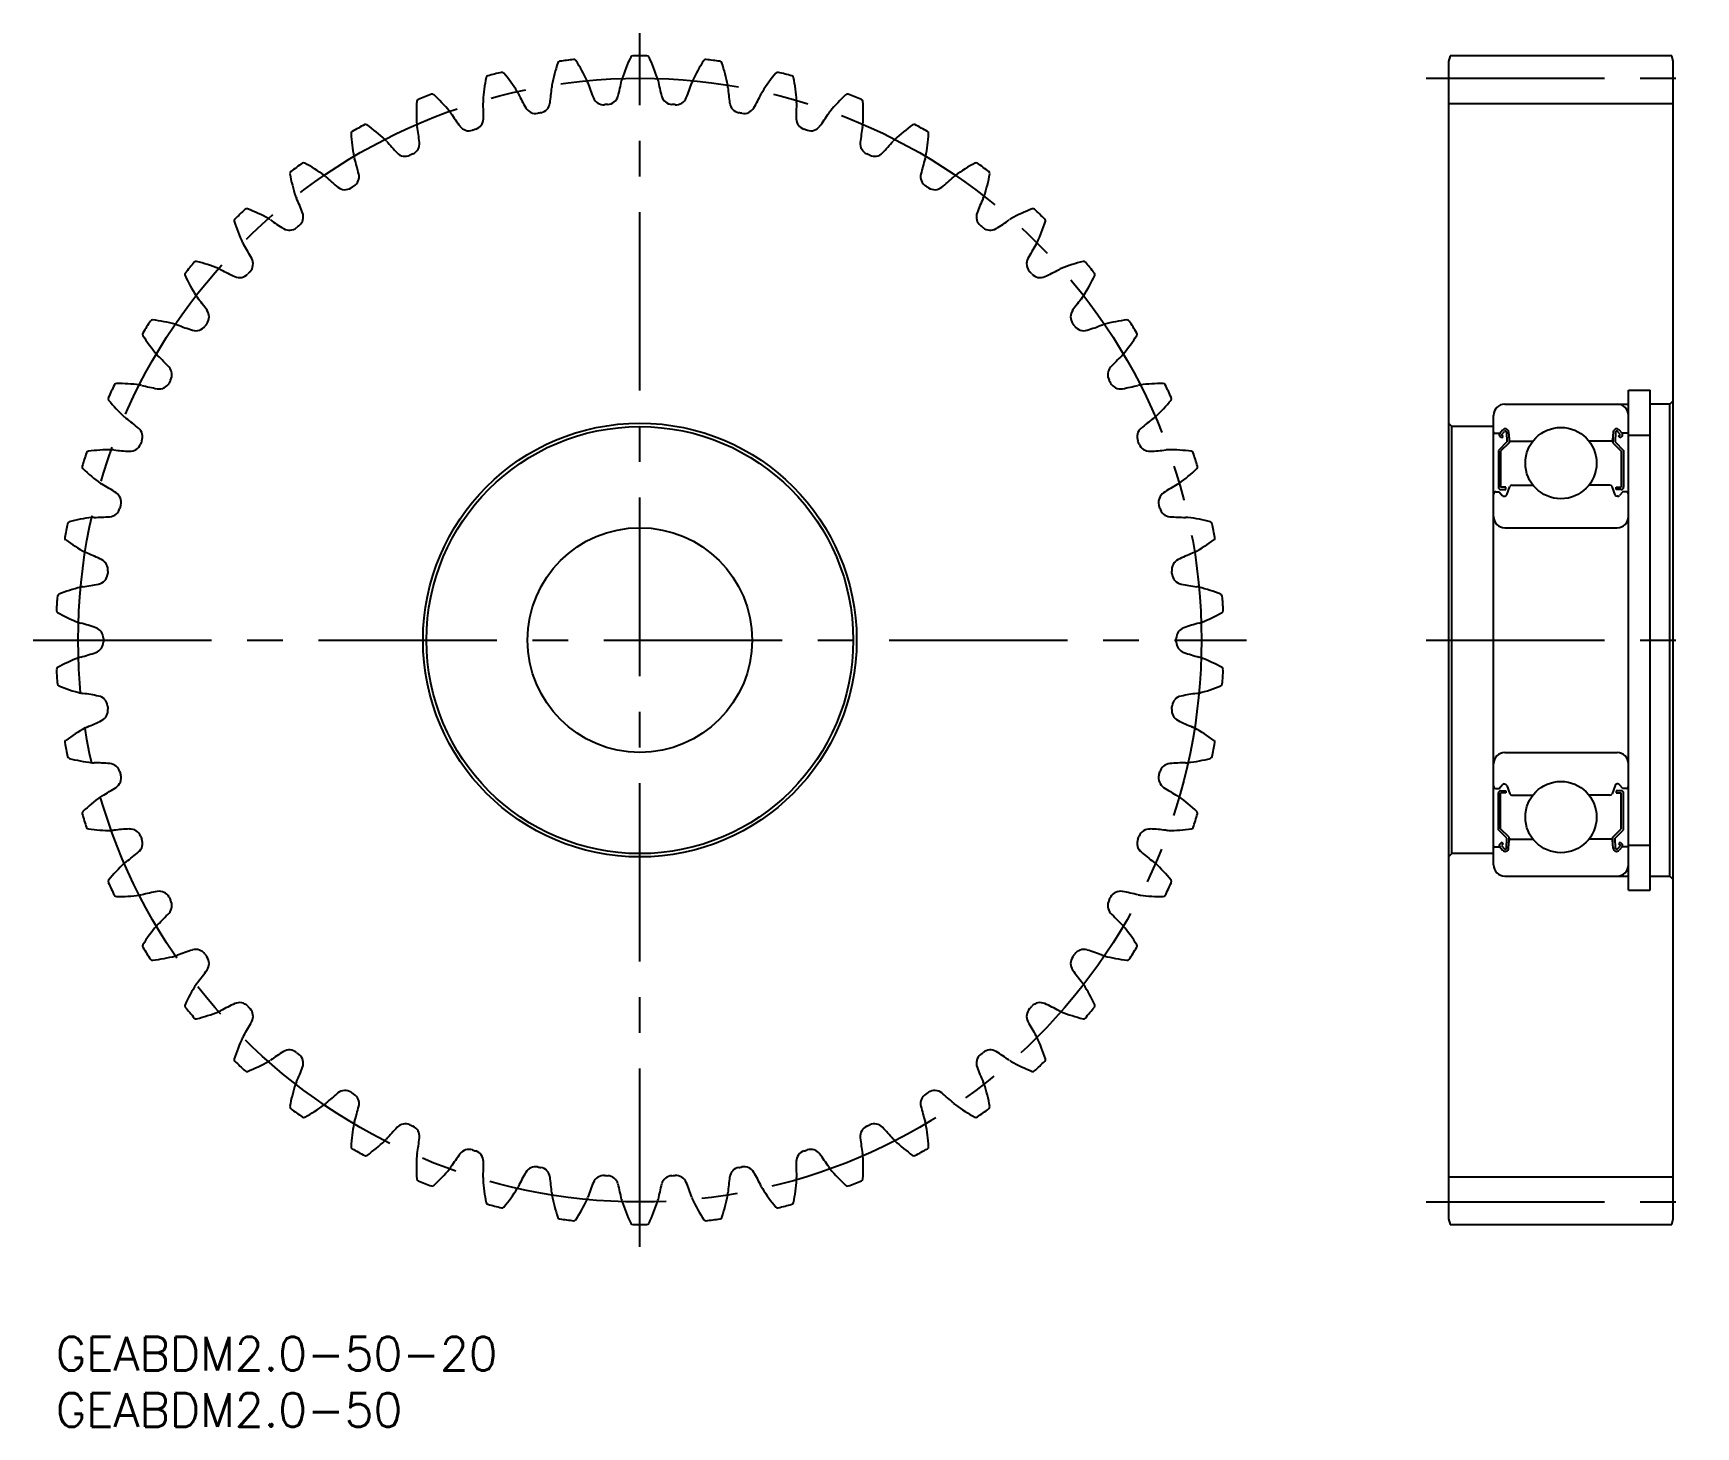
# Model space of a CAD drawing. Extents: x -2 to 146, y -8 to 116.
import ezdxf

# ---------------------------------------------------------------- set-up
doc = ezdxf.new("R2010")
doc.units = 0
doc.header["$LTSCALE"] = 0.5
doc.linetypes.add('CENTER', pattern=[50.8, 31.75, -6.35, 6.35, -6.35])
for name, color, linetype in [('MSM_CENTER', 1, 'CENTER'), ('MSM_CONTINUOUS', 7, 'CONTINUOUS'), ('MSM_PART_NUMBER', 7, 'CONTINUOUS')]:
    doc.layers.add(name, color=color, linetype=linetype)
doc.styles.get("Standard").update_dxf_attribs({"font": 'txt.shx', "height": 2, "bigfont": 'bigfont.shx'})

# ---------------------------------------------------------------- blocks, each defined once
blk = doc.blocks.new('*U3')
at = {"layer": 'MSM_PART_NUMBER'}
blk.add_text('GEABDM2.0-50', height=3, dxfattribs=at).set_placement((0, -8))
blk = doc.blocks.new('*U4')
at = {"layer": 'MSM_PART_NUMBER'}
blk.add_text('GEABDM2.0-50-20', height=3, dxfattribs=at).set_placement((0, -3))

msp = doc.modelspace()

# ---------------------------------------------------------------- linework, layer by layer
at = {"layer": 'MSM_CENTER'}
for p, q in [((52, 8), (52, 116)), ((122, 112), (146, 112)), ((-2, 62), (106, 62)), ((122, 62), (146, 62)), ((122, 12), (146, 12))]:
    msp.add_line(p, q, dxfattribs=at)
msp.add_circle((52, 62), 50, dxfattribs=at)
at = {"layer": 'MSM_CONTINUOUS'}
for p, q in [((124.13, 114), (124, 113.5)), ((143.87, 114), (124.13, 114)), ((144, 113.5), (143.87, 114)), ((124, 113.5), (124, 10.5)), ((144, 10.5), (144, 113.5)), ((129, 83), (140, 83)), ((140, 39.75), (140, 84.25)), ((140, 84.25), (141.95, 84.25)), ((141.95, 39.75), (141.95, 84.25)), ((143.7, 83), (141.95, 83)), ((144, 83.3), (143.7, 83)), ((143.7, 41), (143.7, 83)), ((128, 42), (128, 82)), ((124.3, 81), (124, 81.3)), ((128, 81), (124.3, 81)), ((124.3, 43), (124.3, 81)), ((128.1, 80.4), (128.56, 80.4)), ((128.56, 80.4), (128.81, 80.7)), ((128.74, 79.99), (128.58, 80.12)), ((128.71, 80.27), (128.96, 80.57)), ((128.87, 80.14), (128.71, 80.27)), ((128.74, 79.99), (128.87, 80.14)), ((129.14, 80.51), (129.18, 79.63)), ((129.34, 80.53), (129.4, 79.79)), ((129.38, 80.02), (129.38, 79.55)), ((138.66, 80.53), (138.6, 79.79)), ((138.62, 80.02), (138.62, 79.55)), ((138.86, 80.51), (138.82, 79.63)), ((139.29, 80.27), (139.04, 80.57)), ((139.13, 80.14), (139.29, 80.27)), ((139.26, 79.99), (139.13, 80.14)), ((139.44, 80.4), (139.19, 80.7)), ((139.26, 79.99), (139.42, 80.12)), ((139.9, 80.4), (139.44, 80.4)), ((140, 80.25), (141.95, 80.25)), ((129.18, 79.63), (128.43, 78.88)), ((128.43, 78.88), (128.43, 75.6)), ((129.38, 79.55), (128.63, 78.8)), ((128.63, 78.8), (128.63, 75.6)), ((129.5, 79.7), (131.49, 79.7)), ((138.5, 79.7), (136.51, 79.7)), ((138.62, 79.55), (139.37, 78.8)), ((138.82, 79.63), (139.57, 78.88)), ((139.37, 78.8), (139.37, 75.6)), ((139.57, 78.88), (139.57, 75.6)), ((129.08, 75.6), (128.63, 75.6)), ((129.08, 75.4), (129.08, 75.6)), ((129.18, 74.93), (129.45, 75.67)), ((129.64, 75.8), (131.49, 75.8)), ((138.36, 75.8), (136.51, 75.8)), ((138.82, 74.93), (138.55, 75.67)), ((138.92, 75.4), (138.92, 75.6)), ((138.92, 75.6), (139.37, 75.6)), ((128.2, 75.2), (128.5, 75.2)), ((128.5, 75.2), (128.78, 74.87)), ((128.63, 75.4), (129.08, 75.4)), ((128.93, 74.8), (128.99, 74.8)), ((139.37, 75.4), (138.92, 75.4)), ((139.07, 74.8), (139.01, 74.8)), ((139.5, 75.2), (139.22, 74.87)), ((139.8, 75.2), (139.5, 75.2)), ((129, 72), (139, 72)), ((129, 52), (139, 52)), ((128.5, 48.8), (128.78, 49.13)), ((128.93, 49.2), (128.99, 49.2)), ((129.18, 49.07), (129.45, 48.33)), ((138.82, 49.07), (138.55, 48.33)), ((139.07, 49.2), (139.01, 49.2)), ((139.5, 48.8), (139.22, 49.13)), ((128.2, 48.8), (128.5, 48.8)), ((128.43, 45.12), (128.43, 48.4)), ((128.63, 48.6), (129.08, 48.6)), ((129.08, 48.4), (128.63, 48.4)), ((128.63, 45.2), (128.63, 48.4)), ((129.08, 48.6), (129.08, 48.4)), ((129.64, 48.2), (131.49, 48.2)), ((138.36, 48.2), (136.51, 48.2)), ((139.37, 48.6), (138.92, 48.6)), ((138.92, 48.6), (138.92, 48.4)), ((138.92, 48.4), (139.37, 48.4)), ((139.37, 45.2), (139.37, 48.4)), ((139.8, 48.8), (139.5, 48.8)), ((139.57, 45.12), (139.57, 48.4)), ((129.18, 44.37), (128.43, 45.12)), ((129.38, 44.45), (128.63, 45.2)), ((129.38, 43.98), (129.38, 44.45)), ((138.62, 44.45), (139.37, 45.2)), ((138.62, 43.98), (138.62, 44.45)), ((138.82, 44.37), (139.57, 45.12)), ((124.3, 43), (124, 42.7)), ((128, 43), (124.3, 43)), ((128.1, 43.6), (128.56, 43.6)), ((128.56, 43.6), (128.81, 43.3)), ((128.74, 44.01), (128.58, 43.88)), ((128.87, 43.86), (128.71, 43.73)), ((128.71, 43.73), (128.96, 43.43)), ((128.74, 44.01), (128.87, 43.86)), ((129.14, 43.49), (129.18, 44.37)), ((129.34, 43.47), (129.4, 44.21)), ((129.5, 44.3), (131.49, 44.3)), ((138.5, 44.3), (136.51, 44.3)), ((138.66, 43.47), (138.6, 44.21)), ((138.86, 43.49), (138.82, 44.37)), ((139.29, 43.73), (139.04, 43.43)), ((139.26, 44.01), (139.13, 43.86)), ((139.13, 43.86), (139.29, 43.73)), ((139.44, 43.6), (139.19, 43.3)), ((139.26, 44.01), (139.42, 43.88)), ((139.9, 43.6), (139.44, 43.6)), ((140, 43.75), (141.95, 43.75)), ((129, 41), (140, 41)), ((141.95, 41), (143.7, 41)), ((143.7, 41), (144, 40.7)), ((140, 39.75), (141.95, 39.75)), ((124, 10.5), (124.13, 10)), ((143.87, 10), (144, 10.5)), ((124.13, 10), (143.87, 10))]:
    msp.add_line(p, q, dxfattribs=at)
for centre, radius in [((52, 62), 19.3), ((52, 62), 19), ((134, 77.75), 3.17), ((52, 62), 10), ((134, 46.25), 3.17)]:
    msp.add_circle(centre, radius, dxfattribs=at)
for centre, radius, start, end in [((51.37, 113.8), 0.2, 90.6968, 154.7413), ((52, 62), 52, 89.3032, 90.6968), ((52.63, 113.8), 0.2, 25.2587, 89.3032), ((52, 62), 52, 103.7032, 105.0968), ((39.73, 112.33), 0.2, 39.6587, 103.7032), ((60.54, 108.2), 16.67, 161.9413, 169), ((44.88, 113.31), 0.2, 97.8969, 161.9413), ((52, 62), 52, 96.5032, 97.8968), ((46.13, 113.47), 0.2, 32.4587, 96.5032), ((32.24, 104.63), 16.67, 25.4, 32.4587), ((66.26, 106.77), 16.67, 154.7413, 161.8), ((37.74, 106.77), 16.67, 18.2, 25.2587), ((71.76, 104.63), 16.67, 147.5413, 154.6), ((57.87, 113.47), 0.2, 83.4968, 147.5413), ((52, 62), 52, 82.1032, 83.4968), ((59.12, 113.31), 0.2, 18.0587, 82.1032), ((43.46, 108.2), 16.67, 11, 18.0587), ((64.27, 112.33), 0.2, 76.2968, 140.3413), ((52, 62), 52, 74.9032, 76.2968), ((54.68, 108.91), 16.67, 169.1413, 176.2), ((38.51, 112.01), 0.2, 105.0969, 169.1413), ((27.05, 101.82), 16.67, 32.6, 39.6587), ((24.2, 112.57), 20, 351.9668, 356.0221), ((45.8, 111.07), 1.65, 169, 176.0677), ((45.8, 111.07), 1.65, 18.3323, 25.4), ((66.35, 117.89), 20, 198.3779, 202.4332), ((30.76, 115.66), 20, 344.7668, 348.8221), ((52, 111.46), 1.65, 161.8, 168.8677), ((52, 111.46), 1.65, 11.1323, 18.2), ((73.24, 115.66), 20, 191.1779, 195.2332), ((37.65, 117.89), 20, 337.5668, 341.6221), ((58.2, 111.07), 1.65, 154.6, 161.6677), ((58.2, 111.07), 1.65, 3.9323, 11), ((79.8, 112.57), 20, 183.9779, 188.0332), ((76.95, 101.82), 16.67, 140.3413, 147.4), ((65.49, 112.01), 0.2, 10.8587, 74.9032), ((49.32, 108.91), 16.67, 3.8, 10.8587), ((48.78, 108.88), 16.67, 176.3413, 183.4), ((32.35, 109.93), 0.2, 112.2969, 176.3413), ((52, 62), 52, 110.9032, 112.2968), ((33.52, 110.39), 0.2, 46.8587, 110.9032), ((22.26, 98.38), 16.67, 39.8, 46.8587), ((39.7, 109.91), 1.65, 176.2, 183.2677), ((18.08, 108.69), 20, 359.1668, 3.2221), ((39.7, 109.91), 1.65, 25.5323, 32.6), ((59.23, 119.25), 20, 205.5779, 209.6332), ((43.01, 109.91), 1, 280.6225, 351.9668), ((48.79, 110.64), 1, 202.4332, 273.7775), ((52, 62), 47.75, 93.4225, 93.7775), ((49.09, 110.66), 1, 273.4225, 344.7668), ((54.91, 110.66), 1, 195.2332, 266.5775), ((52, 62), 47.75, 86.2225, 86.5775), ((55.21, 110.64), 1, 266.2225, 337.5668), ((60.99, 109.91), 1, 188.0332, 259.3775), ((44.77, 119.25), 20, 330.3668, 334.4221), ((64.3, 109.91), 1.65, 147.4, 154.4677), ((85.92, 108.69), 20, 176.7779, 180.8332), ((64.3, 109.91), 1.65, 356.7323, 3.8), ((81.74, 98.38), 16.67, 133.1413, 140.2), ((70.48, 110.39), 0.2, 69.0968, 133.1413), ((52, 62), 52, 67.7032, 69.0968), ((71.65, 109.93), 0.2, 3.6587, 67.7032), ((55.22, 108.88), 16.67, 356.6, 3.6587), ((33.79, 107.99), 1.65, 32.7323, 39.8), ((52, 119.71), 20, 212.7779, 216.8332), ((37.08, 108.41), 1, 287.8225, 359.1668), ((42.72, 109.86), 1, 209.6332, 280.9775), ((52, 62), 47.75, 100.6225, 100.9775), ((52, 62), 47.75, 79.0225, 79.3775), ((61.28, 109.86), 1, 259.0225, 330.3668), ((66.92, 108.41), 1, 180.8332, 252.1775), ((52, 119.71), 20, 323.1668, 327.2221), ((70.21, 107.99), 1.65, 140.2, 147.2677), ((26.49, 107.09), 0.2, 119.4969, 183.5413), ((42.93, 108.1), 16.67, 183.5413, 190.6), ((52, 62), 52, 118.1032, 119.4968), ((27.6, 107.69), 0.2, 54.0587, 118.1032), ((17.93, 94.36), 16.67, 47, 54.0587), ((33.79, 107.99), 1.65, 183.4, 190.4677), ((12.5, 104.07), 20, 6.3668, 10.4221), ((36.79, 108.32), 1, 216.8332, 288.1775), ((52, 62), 47.75, 107.8225, 108.1775), ((52, 62), 47.75, 71.8225, 72.1775), ((67.21, 108.32), 1, 251.8225, 323.1668), ((91.5, 104.07), 20, 169.5779, 173.6332), ((70.21, 107.99), 1.65, 349.5323, 356.6), ((86.07, 94.36), 16.67, 125.9413, 133), ((76.4, 107.69), 0.2, 61.8968, 125.9413), ((52, 62), 52, 60.5032, 61.8968), ((61.07, 108.1), 16.67, 349.4, 356.4587), ((77.51, 107.09), 0.2, 356.4587, 60.5032), ((28.17, 105.34), 1.65, 39.9323, 47), ((44.77, 119.25), 20, 219.9779, 224.0332), ((31.11, 106.05), 1, 224.0332, 295.3775), ((52, 62), 47.75, 115.0225, 115.3775), ((31.38, 106.17), 1, 295.0225, 6.3668), ((72.62, 106.17), 1, 173.6332, 244.9775), ((52, 62), 47.75, 64.6225, 64.9775), ((72.89, 106.05), 1, 244.6225, 315.9668), ((59.23, 119.25), 20, 315.9668, 320.0221), ((75.83, 105.34), 1.65, 133, 140.0677), ((21.05, 103.53), 0.2, 126.6969, 190.7413), ((52, 62), 52, 125.3032, 126.6968), ((22.06, 104.27), 0.2, 61.2587, 125.3032), ((14.15, 89.84), 16.67, 54.2, 61.2587), ((28.17, 105.34), 1.65, 190.6, 197.6677), ((7.54, 98.78), 20, 13.5668, 17.6221), ((96.46, 98.78), 20, 162.3779, 166.4332), ((75.83, 105.34), 1.65, 342.3323, 349.4), ((89.85, 89.84), 16.67, 118.7413, 125.8), ((81.94, 104.27), 0.2, 54.6968, 118.7413), ((52, 62), 52, 53.3032, 54.6968), ((82.95, 103.53), 0.2, 349.2587, 53.3032), ((37.22, 106.6), 16.67, 190.7413, 197.8), ((22.93, 102.01), 1.65, 47.1323, 54.2), ((37.65, 117.89), 20, 227.1779, 231.2332), ((25.75, 103.08), 1, 231.2332, 302.5775), ((52, 62), 47.75, 122.2225, 122.5775), ((26.01, 103.24), 1, 302.2225, 13.5668), ((77.99, 103.24), 1, 166.4332, 237.7775), ((52, 62), 47.75, 57.4225, 57.7775), ((78.25, 103.08), 1, 237.4225, 308.7668), ((66.35, 117.89), 20, 308.7668, 312.8221), ((81.07, 102.01), 1.65, 125.8, 132.8677), ((66.78, 106.6), 16.67, 342.2, 349.2587), ((22.93, 102.01), 1.65, 197.8, 204.8677), ((3.28, 92.92), 20, 20.7668, 24.8221), ((100.72, 92.92), 20, 155.1779, 159.2332), ((81.07, 102.01), 1.65, 335.1323, 342.2), ((16.08, 99.33), 0.2, 133.8969, 197.9413), ((31.75, 104.4), 16.67, 197.9413, 205), ((52, 62), 52, 132.5032, 133.8968), ((17, 100.19), 0.2, 68.4587, 132.5032), ((10.96, 84.87), 16.67, 61.4, 68.4587), ((18.14, 98.05), 1.65, 54.3323, 61.4), ((30.76, 115.65), 20, 234.3779, 238.4332), ((21.04, 99.66), 1, 309.4225, 20.7668), ((82.96, 99.66), 1, 159.2332, 230.5775), ((73.24, 115.65), 20, 301.5668, 305.6221), ((85.86, 98.05), 1.65, 118.6, 125.6677), ((93.04, 84.87), 16.67, 111.5413, 118.6), ((87, 100.19), 0.2, 47.4968, 111.5413), ((52, 62), 52, 46.1032, 47.4968), ((72.25, 104.4), 16.67, 335, 342.0587), ((87.92, 99.33), 0.2, 342.0587, 46.1032), ((20.81, 99.47), 1, 238.4332, 309.7775), ((52, 62), 47.75, 129.4225, 129.7775), ((52, 62), 47.75, 50.2225, 50.5775), ((83.19, 99.47), 1, 230.2225, 301.5668), ((18.14, 98.05), 1.65, 205, 212.0677), ((-0.21, 86.57), 20, 27.9668, 32.0221), ((104.21, 86.57), 20, 147.9779, 152.0332), ((85.86, 98.05), 1.65, 327.9323, 335), ((52, 62), 52, 139.7032, 141.0968), ((12.49, 95.5), 0.2, 75.6587, 139.7032), ((8.41, 79.55), 16.67, 68.6, 75.6587), ((13.89, 93.53), 1.65, 61.5323, 68.6), ((24.2, 112.57), 20, 241.5779, 245.6332), ((52, 62), 47.75, 136.6225, 136.9775), ((16.57, 95.48), 1, 316.6225, 27.9668), ((87.43, 95.48), 1, 152.0332, 223.3775), ((52, 62), 47.75, 43.0225, 43.3775), ((79.8, 112.57), 20, 294.3668, 298.4221), ((90.11, 93.53), 1.65, 111.4, 118.4677), ((95.59, 79.55), 16.67, 104.3413, 111.4), ((91.51, 95.5), 0.2, 40.2968, 104.3413), ((52, 62), 52, 38.9032, 40.2968), ((11.69, 94.53), 0.2, 141.0969, 205.1413), ((26.6, 101.53), 16.67, 205.1413, 212.2), ((16.36, 95.26), 1, 245.6332, 316.9775), ((87.64, 95.26), 1, 223.0225, 294.3668), ((77.4, 101.53), 16.67, 327.8, 334.8587), ((92.31, 94.53), 0.2, 334.8587, 38.9032), ((13.89, 93.53), 1.65, 212.2, 219.2677), ((-2.88, 79.83), 20, 35.1668, 39.2221), ((106.88, 79.83), 20, 140.7779, 144.8332), ((90.11, 93.53), 1.65, 320.7323, 327.8), ((52, 62), 52, 146.9032, 148.2968), ((8.6, 90.29), 0.2, 82.8587, 146.9032), ((6.56, 73.95), 16.67, 75.8, 82.8587), ((12.65, 90.78), 1, 323.8225, 35.1668), ((91.35, 90.78), 1, 144.8332, 216.1775), ((97.44, 73.95), 16.67, 97.1413, 104.2), ((95.4, 90.29), 0.2, 33.0968, 97.1413), ((52, 62), 52, 31.7032, 33.0968), ((7.93, 89.22), 0.2, 148.2969, 212.3413), ((21.84, 98.03), 16.67, 212.3413, 219.4), ((10.24, 88.5), 1.65, 68.7323, 75.8), ((18.08, 108.69), 20, 248.7779, 252.8332), ((12.47, 90.53), 1, 252.8332, 324.1775), ((52, 62), 47.75, 143.8225, 144.1775), ((52, 62), 47.75, 35.8225, 36.1775), ((91.53, 90.53), 1, 215.8225, 287.1668), ((85.92, 108.69), 20, 287.1668, 291.2221), ((93.76, 88.5), 1.65, 104.2, 111.2677), ((82.16, 98.03), 16.67, 320.6, 327.6587), ((96.07, 89.22), 0.2, 327.6587, 31.7032), ((10.24, 88.5), 1.65, 219.4, 226.4677), ((93.76, 88.5), 1.65, 313.5323, 320.6), ((-4.69, 72.81), 20, 42.3668, 46.4221), ((9.35, 85.62), 1, 331.0225, 42.3668), ((94.65, 85.62), 1, 137.6332, 208.9775), ((108.69, 72.81), 20, 133.5779, 137.6332), ((52, 62), 52, 154.1032, 155.4968), ((5.4, 84.62), 0.2, 90.0587, 154.1032), ((5.42, 68.16), 16.67, 83, 90.0587), ((7.25, 83.06), 1.65, 75.9323, 83), ((12.5, 104.07), 20, 255.9779, 260.0332), ((9.21, 85.35), 1, 260.0332, 331.3775), ((52, 62), 47.75, 151.0225, 151.3775), ((52, 62), 47.75, 28.6225, 28.9775), ((94.79, 85.35), 1, 208.6225, 279.9668), ((91.5, 104.07), 20, 279.9668, 284.0221), ((96.75, 83.06), 1.65, 97, 104.0677), ((98.58, 68.16), 16.67, 89.9413, 97), ((98.6, 84.62), 0.2, 25.8968, 89.9413), ((52, 62), 52, 24.5032, 25.8968), ((4.87, 83.48), 0.2, 155.4969, 219.5413), ((17.56, 93.97), 16.67, 219.5413, 226.6), ((86.44, 93.97), 16.67, 313.4, 320.4587), ((99.13, 83.48), 0.2, 320.4587, 24.5032), ((129, 82), 1, 90, 180), ((139, 82), 1, 0, 90), ((7.25, 83.06), 1.65, 226.6, 233.6677), ((-5.59, 65.62), 20, 49.5668, 53.6221), ((109.59, 65.62), 20, 126.3779, 130.4332), ((96.75, 83.06), 1.65, 306.3323, 313.4), ((6.73, 80.09), 1, 338.2225, 49.5668), ((97.27, 80.09), 1, 130.4332, 201.7775), ((128.1, 80.5), 0.1, 180, 270), ((128.71, 80.27), 0.2, 140.002, 230.0826), ((129.04, 80.5), 0.3, 4.9967, 140.002), ((129.04, 80.5), 0.1, 2.8198, 140.0002), ((138.96, 80.5), 0.3, 39.998, 175.0033), ((138.96, 80.5), 0.1, 39.9998, 177.1802), ((139.29, 80.27), 0.2, 309.9174, 39.998), ((139.9, 80.5), 0.1, 270, 0), ((52, 62), 52, 161.3032, 162.6968), ((2.93, 78.61), 0.2, 97.2587, 161.3032), ((5.01, 62.27), 16.67, 90.2, 97.2587), ((4.96, 77.28), 1.65, 83.1323, 90.2), ((7.54, 98.78), 20, 263.1779, 267.2332), ((6.62, 79.81), 1, 267.2332, 338.5775), ((52, 62), 47.75, 158.2225, 158.5775), ((52, 62), 47.75, 21.4225, 21.7775), ((97.38, 79.81), 1, 201.4225, 272.7668), ((96.46, 98.78), 20, 272.7668, 276.8221), ((99.04, 77.28), 1.65, 89.8, 96.8677), ((98.99, 62.27), 16.67, 82.7413, 89.8), ((101.07, 78.61), 0.2, 18.6968, 82.7413), ((52, 62), 52, 17.3032, 18.6968), ((129.5, 79.8), 0.1, 184.9967, 270), ((138.5, 79.8), 0.1, 270, 355.0033), ((2.54, 77.41), 0.2, 162.6969, 226.7413), ((13.83, 89.4), 16.67, 226.7413, 233.8), ((90.17, 89.4), 16.67, 306.2, 313.2587), ((101.46, 77.41), 0.2, 313.2587, 17.3032), ((4.96, 77.28), 1.65, 233.8, 240.8677), ((-5.59, 58.38), 20, 56.7668, 60.8221), ((109.59, 58.38), 20, 119.1779, 123.2332), ((99.04, 77.28), 1.65, 299.1323, 306.2), ((128.63, 75.6), 0.2, 180, 270), ((129.64, 75.6), 0.2, 90, 159.9914), ((138.36, 75.6), 0.2, 20.0086, 90), ((139.37, 75.6), 0.2, 270, 0), ((4.82, 74.27), 1, 345.4225, 56.7668), ((52, 62), 47.75, 165.4225, 165.7775), ((99.18, 74.27), 1, 123.2332, 194.5775), ((52, 62), 47.75, 14.2225, 14.5775), ((128.2, 75), 0.2, 90, 180), ((128.93, 75), 0.2, 219.9945, 270), ((128.99, 75), 0.2, 270, 339.9914), ((139.01, 75), 0.2, 200.0086, 270), ((139.07, 75), 0.2, 270, 320.0055), ((139.8, 75), 0.2, 0, 90), ((5.35, 56.38), 16.67, 97.4, 104.4587), ((3.42, 71.27), 1.65, 90.3323, 97.4), ((3.28, 92.92), 20, 270.3779, 274.4332), ((4.74, 73.98), 1, 274.4332, 345.7775), ((99.26, 73.98), 1, 194.2225, 265.5668), ((100.72, 92.92), 20, 265.5668, 269.6221), ((100.58, 71.27), 1.65, 82.6, 89.6677), ((98.65, 56.38), 16.67, 75.5413, 82.6), ((129, 73), 1, 180, 270), ((139, 73), 1, 270, 0), ((1, 71.09), 0.2, 169.8968, 233.9413), ((52, 62), 52, 168.5032, 169.8968), ((1.24, 72.32), 0.2, 104.4587, 168.5032), ((102.76, 72.32), 0.2, 11.4968, 75.5413), ((52, 62), 52, 10.1032, 11.4968), ((103, 71.09), 0.2, 306.0587, 10.1032), ((10.7, 84.4), 16.67, 233.9413, 241), ((3.42, 71.27), 1.65, 241, 248.0677), ((-4.69, 51.19), 20, 63.9668, 68.0221), ((108.69, 51.19), 20, 111.9779, 116.0332), ((100.58, 71.27), 1.65, 291.9323, 299), ((93.3, 84.4), 16.67, 299, 306.0587), ((3.65, 68.26), 1, 352.6225, 63.9668), ((52, 62), 47.75, 172.6225, 172.9775), ((100.35, 68.26), 1, 116.0332, 187.3775), ((52, 62), 47.75, 7.0225, 7.3775), ((6.42, 50.58), 16.67, 104.6, 111.6587), ((2.64, 65.11), 1.65, 97.5323, 104.6), ((-0.22, 86.57), 20, 277.5779, 281.6332), ((3.62, 67.96), 1, 281.6332, 352.9775), ((100.38, 67.96), 1, 187.0225, 258.3668), ((104.22, 86.57), 20, 258.3668, 262.4221), ((101.36, 65.11), 1.65, 75.4, 82.4677), ((97.58, 50.58), 16.67, 68.3413, 75.4), ((52, 62), 52, 175.7032, 177.0968), ((0.35, 65.88), 0.2, 111.6587, 175.7032), ((103.65, 65.88), 0.2, 4.2968, 68.3413), ((52, 62), 52, 2.9032, 4.2968), ((0.27, 64.62), 0.2, 177.0968, 241.1413), ((8.21, 79.05), 16.67, 241.1413, 248.2), ((95.79, 79.05), 16.67, 291.8, 298.8587), ((103.73, 64.62), 0.2, 298.8587, 2.9032), ((2.64, 65.11), 1.65, 248.2, 255.2677), ((-2.88, 44.17), 20, 71.1668, 75.2221), ((3.25, 62.15), 1, 359.8225, 71.1668), ((100.75, 62.15), 1, 108.8332, 180.1775), ((106.88, 44.17), 20, 104.7779, 108.8332), ((101.36, 65.11), 1.65, 284.7323, 291.8), ((-2.88, 79.83), 20, 284.7779, 288.8332), ((3.25, 61.85), 1, 288.8332, 0.1775), ((52, 62), 47.75, 179.8225, 180.1775), ((52, 62), 47.75, 359.8225, 0.1775), ((100.75, 61.85), 1, 179.8225, 251.1668), ((106.88, 79.83), 20, 251.1668, 255.2221), ((0.27, 59.38), 0.2, 118.8587, 182.9032), ((52, 62), 52, 182.9032, 184.2968), ((8.21, 44.95), 16.67, 111.8, 118.8587), ((2.64, 58.89), 1.65, 104.7323, 111.8), ((101.36, 58.89), 1.65, 68.2, 75.2677), ((95.79, 44.95), 16.67, 61.1413, 68.2), ((103.73, 59.38), 0.2, 357.0968, 61.1413), ((52, 62), 52, 355.7032, 357.0968), ((0.35, 58.12), 0.2, 184.2968, 248.3413), ((6.42, 73.42), 16.67, 248.3413, 255.4), ((97.58, 73.42), 16.67, 284.6, 291.6587), ((103.65, 58.12), 0.2, 291.6587, 355.7032), ((2.64, 58.89), 1.65, 255.4, 262.4677), ((-0.22, 37.43), 20, 78.3668, 82.4221), ((3.62, 56.04), 1, 7.0225, 78.3668), ((100.38, 56.04), 1, 101.6332, 172.9775), ((104.22, 37.43), 20, 97.5779, 101.6332), ((101.36, 58.89), 1.65, 277.5323, 284.6), ((-4.69, 72.81), 20, 291.9779, 296.0332), ((3.65, 55.74), 1, 296.0332, 7.3775), ((52, 62), 47.75, 187.0225, 187.3775), ((52, 62), 47.75, 352.6225, 352.9775), ((100.35, 55.74), 1, 172.6225, 243.9668), ((108.69, 72.81), 20, 243.9668, 248.0221), ((10.7, 39.6), 16.67, 119, 126.0587), ((3.42, 52.73), 1.65, 111.9323, 119), ((100.58, 52.73), 1.65, 61, 68.0677), ((93.3, 39.6), 16.67, 53.9413, 61), ((1, 52.91), 0.2, 126.0587, 190.1032), ((52, 62), 52, 190.1032, 191.4968), ((52, 62), 52, 348.5032, 349.8968), ((103, 52.91), 0.2, 349.8968, 53.9413), ((129, 51), 1, 90, 180), ((139, 51), 1, 0, 90), ((1.24, 51.68), 0.2, 191.4968, 255.5413), ((5.35, 67.62), 16.67, 255.5413, 262.6), ((3.42, 52.73), 1.65, 262.6, 269.6677), ((3.28, 31.08), 20, 85.5668, 89.6221), ((4.74, 50.02), 1, 14.2225, 85.5668), ((99.26, 50.02), 1, 94.4332, 165.7775), ((100.72, 31.08), 20, 90.3779, 94.4332), ((100.58, 52.73), 1.65, 270.3323, 277.4), ((98.65, 67.62), 16.67, 277.4, 284.4587), ((102.76, 51.68), 0.2, 284.4587, 348.5035), ((-5.59, 65.62), 20, 299.1779, 303.2332), ((4.82, 49.73), 1, 303.2332, 14.5775), ((52, 62), 47.75, 194.2225, 194.5775), ((99.18, 49.73), 1, 165.4225, 236.7668), ((52, 62), 47.75, 345.4225, 345.7775), ((109.59, 65.62), 20, 236.7668, 240.8221), ((128.2, 49), 0.2, 180, 270), ((128.93, 49), 0.2, 90, 140.0055), ((128.99, 49), 0.2, 20.0086, 90), ((139.01, 49), 0.2, 90, 159.9914), ((139.07, 49), 0.2, 39.9945, 90), ((139.8, 49), 0.2, 270, 0), ((13.83, 34.6), 16.67, 126.2, 133.2587), ((4.96, 46.72), 1.65, 119.1323, 126.2), ((99.04, 46.72), 1.65, 53.8, 60.8677), ((90.17, 34.6), 16.67, 46.7413, 53.8), ((128.63, 48.4), 0.2, 90, 180), ((129.64, 48.4), 0.2, 200.0086, 270), ((138.36, 48.4), 0.2, 270, 339.9914), ((139.37, 48.4), 0.2, 0, 90), ((2.54, 46.59), 0.2, 133.2587, 197.3032), ((52, 62), 52, 197.3032, 198.6968), ((52, 62), 52, 341.3032, 342.6968), ((101.46, 46.59), 0.2, 342.6968, 46.7413), ((2.93, 45.39), 0.2, 198.6968, 262.7413), ((5.01, 61.73), 16.67, 262.7413, 269.8), ((4.96, 46.72), 1.65, 269.8, 276.8677), ((7.54, 25.22), 20, 92.7668, 96.8221), ((6.62, 44.19), 1, 21.4225, 92.7668), ((52, 62), 47.75, 201.4225, 201.7775), ((52, 62), 47.75, 338.2225, 338.5775), ((97.38, 44.19), 1, 87.2332, 158.5775), ((96.46, 25.22), 20, 83.1779, 87.2332), ((99.04, 46.72), 1.65, 263.1323, 270.2), ((98.99, 61.73), 16.67, 270.2, 277.2587), ((101.07, 45.39), 0.2, 277.2587, 341.3032), ((-5.59, 58.38), 20, 306.3779, 310.4332), ((6.73, 43.91), 1, 310.4332, 21.7775), ((97.27, 43.91), 1, 158.2225, 229.5668), ((109.59, 58.38), 20, 229.5668, 233.6221), ((128.1, 43.5), 0.1, 90, 180), ((128.71, 43.73), 0.2, 129.9174, 219.998), ((129.04, 43.5), 0.3, 219.998, 355.0033), ((129.04, 43.5), 0.1, 219.9998, 357.1802), ((129.5, 44.2), 0.1, 90, 175.0033), ((138.5, 44.2), 0.1, 4.9967, 90), ((138.96, 43.5), 0.3, 184.9967, 320.002), ((138.96, 43.5), 0.1, 182.8198, 320.0002), ((139.29, 43.73), 0.2, 320.002, 50.0826), ((139.9, 43.5), 0.1, 0, 90), ((17.56, 30.03), 16.67, 133.4, 140.4587), ((7.25, 40.94), 1.65, 126.3323, 133.4), ((96.75, 40.94), 1.65, 46.6, 53.6677), ((86.44, 30.03), 16.67, 39.5413, 46.6), ((129, 42), 1, 180, 270), ((139, 42), 1, 270, 0), ((4.87, 40.52), 0.2, 140.4587, 204.5032), ((52, 62), 52, 204.5032, 205.8968), ((52, 62), 52, 334.1032, 335.4968), ((99.13, 40.52), 0.2, 335.4968, 39.5413), ((5.4, 39.38), 0.2, 205.8968, 269.9413), ((5.42, 55.84), 16.67, 269.9413, 277), ((7.25, 40.94), 1.65, 277, 284.0677), ((12.5, 19.93), 20, 99.9668, 104.0221), ((9.21, 38.65), 1, 28.6225, 99.9668), ((52, 62), 47.75, 208.6225, 208.9775), ((9.35, 38.38), 1, 317.6332, 28.9775), ((94.65, 38.38), 1, 151.0225, 222.3668), ((52, 62), 47.75, 331.0225, 331.3775), ((94.79, 38.65), 1, 80.0332, 151.3775), ((91.5, 19.93), 20, 75.9779, 80.0332), ((96.75, 40.94), 1.65, 255.9323, 263), ((98.58, 55.84), 16.67, 263, 270.0587), ((98.6, 39.38), 0.2, 270.0587, 334.1035), ((-4.69, 51.19), 20, 313.5779, 317.6332), ((108.69, 51.19), 20, 222.3668, 226.4221), ((21.84, 25.97), 16.67, 140.6, 147.6587), ((10.24, 35.5), 1.65, 133.5323, 140.6), ((93.76, 35.5), 1.65, 39.4, 46.4677), ((82.16, 25.97), 16.67, 32.3413, 39.4), ((7.93, 34.78), 0.2, 147.6587, 211.7032), ((52, 62), 52, 211.7032, 213.0968), ((18.08, 15.31), 20, 107.1668, 111.2221), ((12.47, 33.47), 1, 35.8225, 107.1668), ((52, 62), 47.75, 215.8225, 216.1775), ((52, 62), 47.75, 323.8225, 324.1775), ((91.53, 33.47), 1, 72.8332, 144.1775), ((85.92, 15.31), 20, 68.7779, 72.8332), ((52, 62), 52, 326.9032, 328.2968), ((96.07, 34.78), 0.2, 328.2968, 32.3413), ((8.6, 33.71), 0.2, 213.0968, 277.1413), ((6.56, 50.05), 16.67, 277.1413, 284.2), ((10.24, 35.5), 1.65, 284.2, 291.2677), ((-2.88, 44.17), 20, 320.7779, 324.8332), ((12.65, 33.22), 1, 324.8332, 36.1775), ((91.35, 33.22), 1, 143.8225, 215.1668), ((106.88, 44.17), 20, 215.1668, 219.2221), ((93.76, 35.5), 1.65, 248.7323, 255.8), ((97.44, 50.05), 16.67, 255.8, 262.8587), ((95.4, 33.71), 0.2, 262.8587, 326.9035), ((26.6, 22.47), 16.67, 147.8, 154.8587), ((13.89, 30.47), 1.65, 140.7323, 147.8), ((90.11, 30.47), 1.65, 32.2, 39.2677), ((77.4, 22.47), 16.67, 25.1413, 32.2), ((24.2, 11.43), 20, 114.3668, 118.4221), ((16.36, 28.74), 1, 43.0225, 114.3668), ((87.64, 28.74), 1, 65.6332, 136.9775), ((79.8, 11.43), 20, 61.5779, 65.6332), ((11.69, 29.47), 0.2, 154.8587, 218.9032), ((52, 62), 52, 218.9032, 220.2968), ((12.49, 28.5), 0.2, 220.2968, 284.3413), ((8.41, 44.45), 16.67, 284.3413, 291.4), ((13.89, 30.47), 1.65, 291.4, 298.4677), ((52, 62), 47.75, 223.0225, 223.3775), ((16.57, 28.52), 1, 332.0332, 43.3775), ((87.43, 28.52), 1, 136.6225, 207.9668), ((52, 62), 47.75, 316.6225, 316.9775), ((90.11, 30.47), 1.65, 241.5323, 248.6), ((95.59, 44.45), 16.67, 248.6, 255.6587), ((91.51, 28.5), 0.2, 255.6587, 319.7035), ((52, 62), 52, 319.7032, 321.0968), ((92.31, 29.47), 0.2, 321.0968, 25.1413), ((31.75, 19.6), 16.67, 155, 162.0587), ((18.14, 25.95), 1.65, 147.9323, 155), ((-0.21, 37.43), 20, 327.9779, 332.0332), ((104.21, 37.43), 20, 207.9668, 212.0221), ((85.86, 25.95), 1.65, 25, 32.0677), ((72.25, 19.6), 16.67, 17.9413, 25), ((30.76, 8.35), 20, 121.5668, 125.6221), ((20.81, 24.53), 1, 50.2225, 121.5668), ((52, 62), 47.75, 230.2225, 230.5775), ((52, 62), 47.75, 309.4225, 309.7775), ((83.19, 24.53), 1, 58.4332, 129.7775), ((73.24, 8.35), 20, 54.3779, 58.4332), ((16.08, 24.67), 0.2, 162.0587, 226.1032), ((52, 62), 52, 226.1032, 227.4968), ((10.96, 39.13), 16.67, 291.5413, 298.6), ((18.14, 25.95), 1.65, 298.6, 305.6677), ((3.28, 31.08), 20, 335.1779, 339.2332), ((21.04, 24.34), 1, 339.2332, 50.5775), ((82.96, 24.34), 1, 129.4226, 200.7668), ((100.72, 31.08), 20, 200.7668, 204.8221), ((85.86, 25.95), 1.65, 234.3323, 241.4), ((93.04, 39.13), 16.67, 241.4, 248.4587), ((52, 62), 52, 312.5032, 313.8968), ((87.92, 24.67), 0.2, 313.8968, 17.9413), ((17, 23.81), 0.2, 227.4968, 291.5413), ((37.22, 17.4), 16.67, 162.2, 169.2587), ((22.93, 21.99), 1.65, 155.1323, 162.2), ((81.07, 21.99), 1.65, 17.8, 24.8677), ((66.78, 17.4), 16.67, 10.7413, 17.8), ((87, 23.81), 0.2, 248.4587, 312.5035), ((22.93, 21.99), 1.65, 305.8, 312.8677), ((37.65, 6.11), 20, 128.7668, 132.8221), ((25.75, 20.92), 1, 57.4225, 128.7668), ((52, 62), 47.75, 237.4225, 237.7775), ((26.01, 20.76), 1, 346.4332, 57.7775), ((77.99, 20.76), 1, 122.2226, 193.5668), ((52, 62), 47.75, 302.2225, 302.5775), ((78.25, 20.92), 1, 51.2332, 122.5775), ((66.35, 6.11), 20, 47.1779, 51.2332), ((81.07, 21.99), 1.65, 227.1323, 234.2), ((21.05, 20.47), 0.2, 169.2587, 233.3032), ((52, 62), 52, 233.3032, 234.6968), ((22.06, 19.73), 0.2, 234.6968, 298.7413), ((14.15, 34.16), 16.67, 298.7413, 305.8), ((7.54, 25.22), 20, 342.3779, 346.4332), ((96.46, 25.22), 20, 193.5668, 197.6221), ((89.85, 34.16), 16.67, 234.2, 241.2587), ((81.94, 19.73), 0.2, 241.2587, 305.3029), ((52, 62), 52, 305.3032, 306.6968), ((82.95, 20.47), 0.2, 306.6968, 10.7413), ((42.93, 15.9), 16.67, 169.4, 176.4587), ((28.17, 18.66), 1.65, 162.3323, 169.4), ((44.77, 4.75), 20, 135.9668, 140.0221), ((31.11, 17.95), 1, 64.6225, 135.9668), ((52, 62), 47.75, 244.6225, 244.9775), ((31.38, 17.83), 1, 353.6332, 64.9775), ((72.62, 17.83), 1, 115.0225, 186.3668), ((52, 62), 47.75, 295.0225, 295.3775), ((72.89, 17.95), 1, 44.0332, 115.3775), ((59.23, 4.75), 20, 39.9779, 44.0332), ((75.83, 18.66), 1.65, 10.6, 17.6677), ((61.07, 15.9), 16.67, 3.5413, 10.6), ((26.49, 16.91), 0.2, 176.4587, 240.5032), ((52, 62), 52, 240.5032, 241.8968), ((17.93, 29.64), 16.67, 305.9413, 313), ((28.17, 18.66), 1.65, 313, 320.0677), ((33.79, 16.01), 1.65, 169.5323, 176.6), ((12.5, 19.93), 20, 349.5779, 353.6332), ((52, 4.29), 20, 143.1668, 147.2221), ((36.79, 15.68), 1, 71.8225, 143.1668), ((52, 62), 47.75, 251.8225, 252.1775), ((37.08, 15.59), 1, 0.8332, 72.1775), ((66.92, 15.59), 1, 107.8225, 179.1668), ((52, 62), 47.75, 287.8225, 288.1775), ((67.21, 15.68), 1, 36.8332, 108.1775), ((52, 4.29), 20, 32.7779, 36.8332), ((91.5, 19.93), 20, 186.3668, 190.4221), ((70.21, 16.01), 1.65, 3.4, 10.4677), ((75.83, 18.66), 1.65, 219.9323, 227), ((86.07, 29.64), 16.67, 227, 234.0587), ((52, 62), 52, 298.1032, 299.4968), ((77.51, 16.91), 0.2, 299.4968, 3.5413), ((27.6, 16.31), 0.2, 241.8968, 305.9413), ((48.78, 15.12), 16.67, 176.6, 183.6587), ((22.26, 25.62), 16.67, 313.1413, 320.2), ((33.79, 16.01), 1.65, 320.2, 327.2677), ((18.08, 15.31), 20, 356.7779, 0.8332), ((42.72, 14.14), 1, 79.0225, 150.3668), ((52, 62), 47.75, 259.0225, 259.3775), ((43.01, 14.09), 1, 8.0332, 79.3775), ((60.99, 14.09), 1, 100.6225, 171.9668), ((52, 62), 47.75, 280.6225, 280.9775), ((61.28, 14.14), 1, 29.6332, 100.9775), ((85.92, 15.31), 20, 179.1668, 183.2221), ((70.21, 16.01), 1.65, 212.7323, 219.8), ((81.74, 25.62), 16.67, 219.8, 226.8587), ((55.22, 15.12), 16.67, 356.3413, 3.4), ((76.4, 16.31), 0.2, 234.0587, 298.1029), ((32.35, 14.07), 0.2, 183.6587, 247.7032), ((52, 62), 52, 247.7032, 249.0968), ((33.52, 13.61), 0.2, 249.0968, 313.1413), ((39.7, 14.09), 1.65, 176.7323, 183.8), ((54.68, 15.09), 16.67, 183.8, 190.8587), ((39.7, 14.09), 1.65, 327.4, 334.4677), ((59.23, 4.75), 20, 150.3668, 154.4221), ((24.2, 11.43), 20, 3.9779, 8.0332), ((66.35, 6.11), 20, 157.5668, 161.6221), ((48.79, 13.36), 1, 86.2225, 157.5668), ((52, 62), 47.75, 266.2225, 266.5775), ((49.09, 13.34), 1, 15.2332, 86.5775), ((30.76, 8.34), 20, 11.1779, 15.2332), ((73.24, 8.34), 20, 164.7668, 168.8221), ((54.91, 13.34), 1, 93.4225, 164.7668), ((52, 62), 47.75, 273.4225, 273.7775), ((55.21, 13.36), 1, 22.4332, 93.7775), ((37.65, 6.11), 20, 18.3779, 22.4332), ((79.8, 11.43), 20, 171.9668, 176.0221), ((44.77, 4.75), 20, 25.5779, 29.6332), ((64.3, 14.09), 1.65, 205.5323, 212.6), ((49.32, 15.09), 16.67, 349.1413, 356.2), ((64.3, 14.09), 1.65, 356.2, 3.2677), ((70.48, 13.61), 0.2, 226.8587, 290.9032), ((52, 62), 52, 290.9032, 292.2968), ((71.65, 14.07), 0.2, 292.2968, 356.3413), ((38.51, 11.99), 0.2, 190.8587, 254.9032), ((27.05, 22.18), 16.67, 320.3413, 327.4), ((45.8, 12.93), 1.65, 183.9323, 191), ((60.54, 15.8), 16.67, 191, 198.0587), ((32.24, 19.37), 16.67, 327.5413, 334.6), ((45.8, 12.93), 1.65, 334.6, 341.6677), ((52, 12.54), 1.65, 191.1323, 198.2), ((66.26, 17.23), 16.67, 198.2, 205.2587), ((37.74, 17.23), 16.67, 334.7413, 341.8), ((52, 12.54), 1.65, 341.8, 348.8677), ((58.2, 12.93), 1.65, 198.3323, 205.4), ((71.76, 19.37), 16.67, 205.4, 212.4587), ((43.46, 15.8), 16.67, 341.9413, 349), ((58.2, 12.93), 1.65, 349, 356.0677), ((76.95, 22.18), 16.67, 212.6, 219.6587), ((65.49, 11.99), 0.2, 285.0968, 349.1413), ((52, 62), 52, 254.9032, 256.2968), ((39.73, 11.67), 0.2, 256.2968, 320.3413), ((44.88, 10.69), 0.2, 198.0587, 262.1032), ((52, 62), 52, 262.1032, 263.4968), ((46.13, 10.53), 0.2, 263.4968, 327.5413), ((57.87, 10.53), 0.2, 212.4587, 276.5032), ((52, 62), 52, 276.5032, 277.8968), ((59.12, 10.69), 0.2, 277.8968, 341.9413), ((64.27, 11.67), 0.2, 219.6587, 283.7032), ((52, 62), 52, 283.7032, 285.0968), ((51.37, 10.2), 0.2, 205.2587, 269.3032), ((52, 62), 52, 269.3032, 270.6968), ((52.63, 10.2), 0.2, 270.6968, 334.7413)]:
    msp.add_arc(centre, radius, start, end, dxfattribs=at)
at = {"layer": 'MSM_PART_NUMBER'}
for p, q in [((124, 109.75), (144, 109.75)), ((124, 14.25), (144, 14.25))]:
    msp.add_line(p, q, dxfattribs=at)

# ---------------------------------------------------------------- block references
at = {"layer": 'MSM_CONTINUOUS'}
for name in ['*U4', '*U3']:
    msp.add_blockref(name, (0, 0), dxfattribs=at)

doc.saveas('drawing.dxf')
